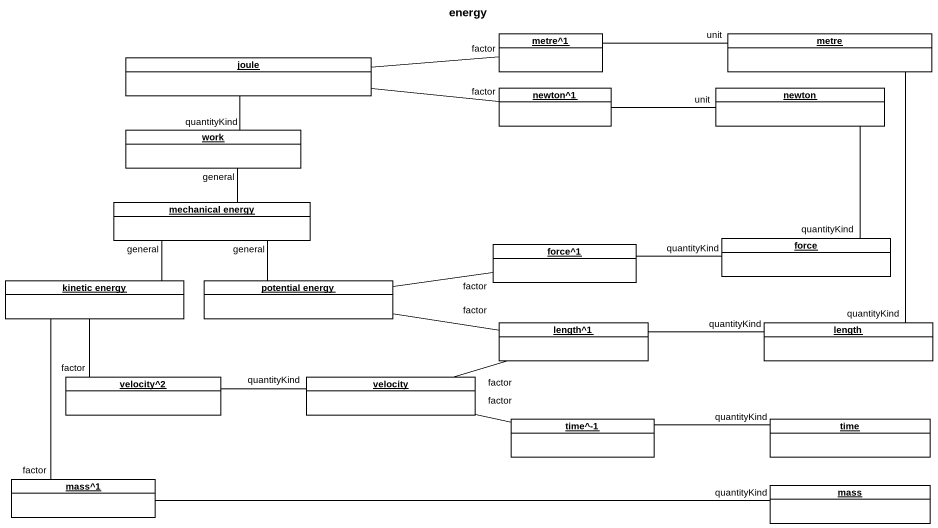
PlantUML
@startuml
title energy
hide circle
hide empty members
object "metre^1" as metre_1 #FFFFFF
object metre #FFFFFF
object joule #FFFFFF
object "newton^1" as newton_1 #FFFFFF
object newton #FFFFFF
object work #FFFFFF
object "mechanical energy" as mechanical_energy #FFFFFF
object force #FFFFFF
object "kinetic energy" as kinetic_energy #FFFFFF
object "potential energy" as potential_energy #FFFFFF
object "force^1" as force_1 #FFFFFF
object "length^1" as length_1 #FFFFFF
object length #FFFFFF
object "velocity^2" as velocity_2 #FFFFFF
object velocity #FFFFFF
object "time^-1" as time_1 #FFFFFF
object time #FFFFFF
object "mass^1" as mass_1 #FFFFFF
object mass #FFFFFF
metre_1 -left- joule : factor
metre -left- metre_1 : unit
metre -- length : quantityKind
joule -- work : quantityKind
newton_1 -left- joule : factor
newton -left- newton_1 : unit
newton -- force : quantityKind
mechanical_energy -up- work : general
force -left- force_1 : quantityKind
kinetic_energy -up- mechanical_energy : general
potential_energy -up- mechanical_energy : general
force_1 -left- potential_energy : factor
length_1 -left- potential_energy : factor
length_1 -left- velocity : factor
length -left- length_1 : quantityKind
velocity_2 -up- kinetic_energy : factor
velocity -left- velocity_2 : quantityKind
time_1 -left- velocity : factor
time -left- time_1 : quantityKind
mass_1 -up- kinetic_energy : factor
mass -left- mass_1 : quantityKind
@enduml
